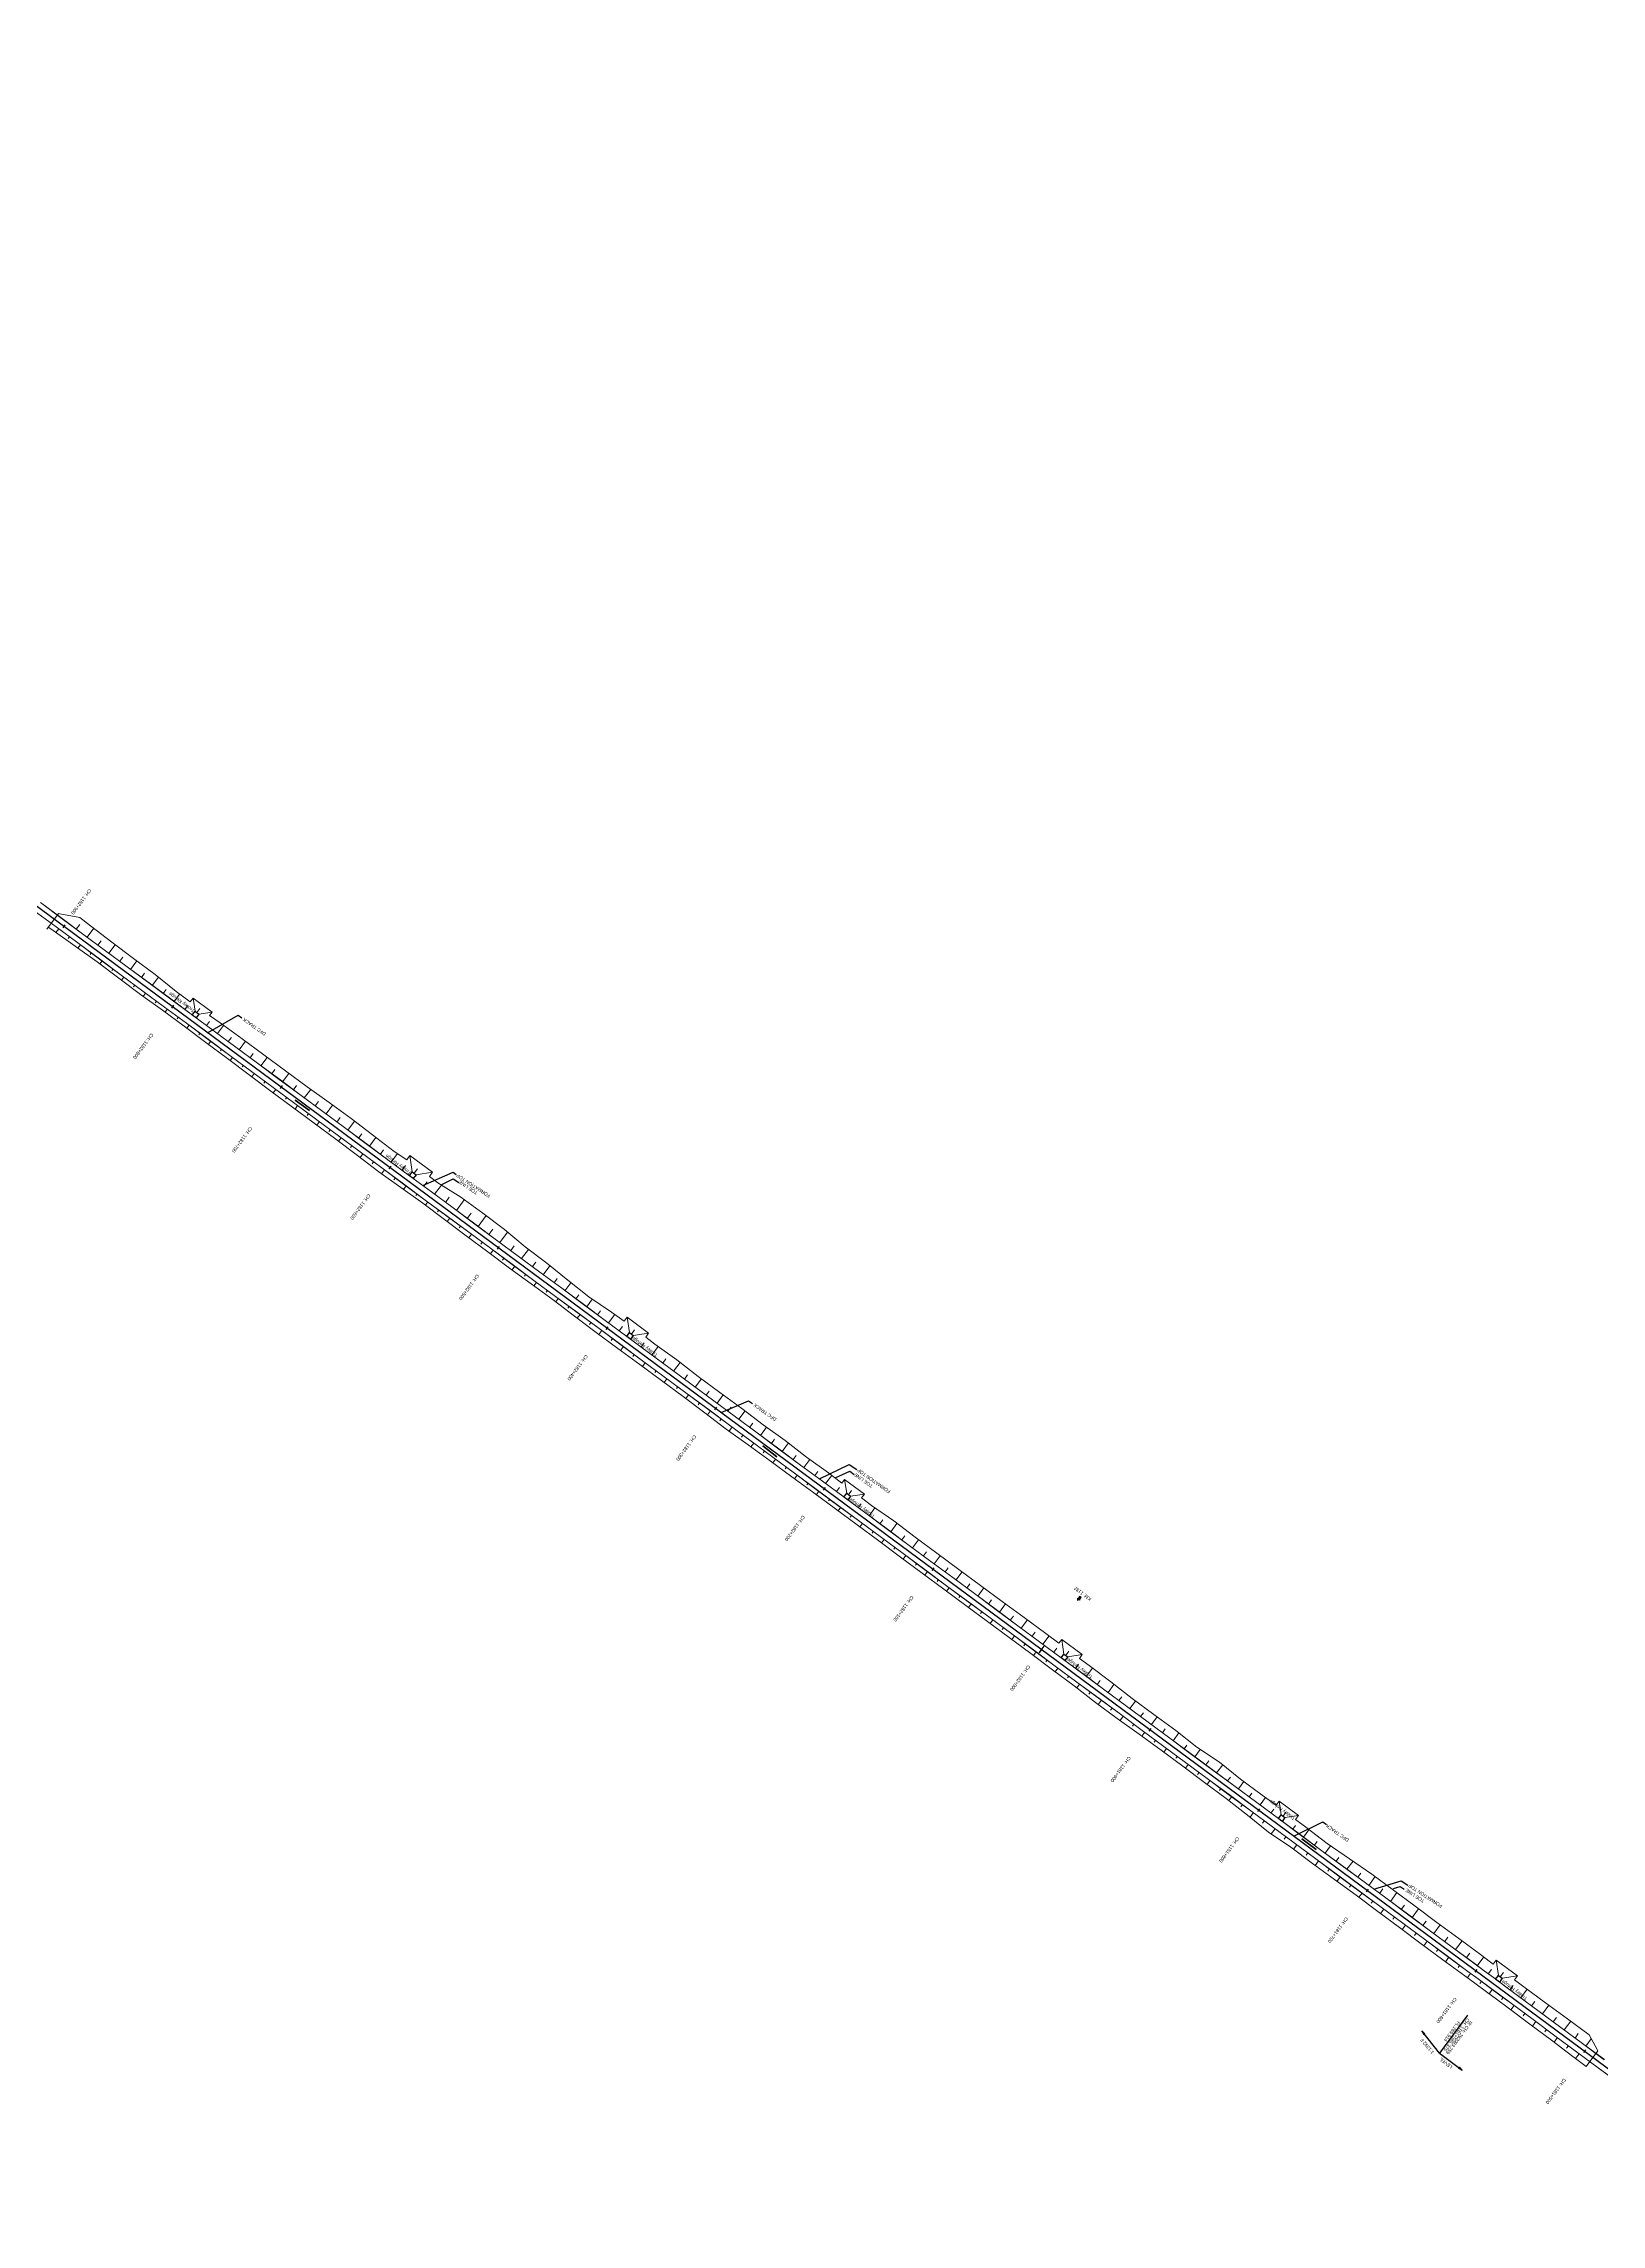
# Model space of a CAD drawing. Header units: metres. Extents: x 646784 to 662189, y 3367130 to 3378376.
# Drawn here: x 650089 to 651241, y 3374929 to 3376544 of the extents above; entities that cross this region are included whole.
import ezdxf
from ezdxf.enums import TextEntityAlignment as Align

# ---------------------------------------------------------------- set-up
doc = ezdxf.new("R2010")
doc.units = ezdxf.units.M
doc.header["$MEASUREMENT"] = 0
doc.linetypes.add('CENTER2', pattern=[1.125, 0.75, -0.125, 0.125, -0.125])
for name, color, linetype, lineweight in [('C-ALIG-DG-SPIRAL', 1, 'CENTER2', 70), ('C-ALIG-LABL-DG', 1, 'Continuous', 25), ('Km post', 1, 'Continuous', 13), ('PROPOSED DFC TRACK', 1, 'Continuous', 0), ('PROPOSED DFCC TOE LINE', 239, 'Continuous', 0), ('PROPOSED DFCC TOE SLOPES', 239, 'Continuous', 0), ('PROPOSED DFCC TRACK', 1, 'Continuous', 0), ('PROPOSED GRADES IN PLAN', 10, 'Continuous', 0)]:
    doc.layers.add(name, color=color, linetype=linetype, lineweight=lineweight)
for name, color, linetype in [('PROPOSED DFCC FORMATION LINE', 187, 'Continuous'), ('PROPOSED FORMATION LINE - PLAN', 187, 'Continuous'), ('Trolley Refuse', 10, 'Continuous')]:
    doc.layers.add(name, color=color, linetype=linetype)
doc.styles.add('Arial', font='arial.ttf')
doc.styles.get("Standard").update_dxf_attribs({"font": 'arial.ttf'})
doc.styles.add('Style-Arial', font='arial.ttf')
doc.dimstyles.new('ISO-25', dxfattribs={"dimtxt": 2.5, "dimasz": 2.5, "dimexe": 1.25, "dimexo": 0.625, "dimtad": 1, "dimtxsty": 'Standard', "dimcen": 2.5, "dimadec": 0, "dimazin": 0, "dimtfac": 1, "dimtmove": 0, "dimatfit": 3, "dimfxl": 1, "dimarcsym": 0})

# ---------------------------------------------------------------- blocks, each defined once
blk = doc.blocks.new('Direction')
h = blk.add_hatch(color=256)
h.dxf.hatch_style = 1
h.paths.add_polyline_path([(-5.54, 0), (-4.75, -0.13), (-4.75, 0.13)])
blk.add_lwpolyline([(-5.54, 0), (-4.75, -0.13), (-4.75, 0.13)], close=True)
blk.add_lwpolyline([(0, 0), (-5.54, 0)])
blk = doc.blocks.new('Tick Hor')
blk.add_lwpolyline([(-0.5, 0), (0.5, 0)])
blk = doc.blocks.new('KM Post')
at = {"layer": 'Km post', "lineweight": 13}
h = blk.add_hatch(color=256, dxfattribs=at)
h.paths.add_polyline_path([(0, -8.9), (1.6, -8.9), (1.6, -3.8), (0, -3.8)])
h.paths.add_polyline_path([(0, -3.8), (0, 0), (-3.4, -3.8)])
for p, q in [((0, -8.9), (0, 0)), ((3.1, -3.8), (0, 0)), ((3.1, -3.8), (-3.4, -3.8))]:
    blk.add_line(p, q, dxfattribs=at)
blk.add_lwpolyline([(1.6, -3.8), (1.6, -8.9), (-1.6, -8.9), (-1.6, -3.8)], dxfattribs=at)

msp = doc.modelspace()

# ---------------------------------------------------------------- linework, layer by layer
at = {"layer": 'C-ALIG-DG-SPIRAL', "color": 1, "linetype": 'Continuous', "lineweight": 30, "flags": 128}
msp.add_lwpolyline([(651402.0435, 3374929.3497), (646807.9803, 3378329.5765)], dxfattribs=at)
at = {"layer": 'C-ALIG-LABL-DG', "color": 1, "linetype": 'Continuous', "lineweight": 25}
msp.add_line((650826.9304, 3375355.011), (650825.4431, 3375353.0015), dxfattribs=at)
at = {"layer": 'PROPOSED DFCC FORMATION LINE', "lineweight": 0, "flags": 128}
for points in [[(651255.1585, 3375033.3368), (651239.0827, 3375045.2351), (651223.0069, 3375057.1334), (651206.9311, 3375069.0316), (651190.8553, 3375080.9299), (651174.7795, 3375092.8281), (651166.2116, 3375099.1695), (651158.7037, 3375104.7264), (651150.1358, 3375111.0678), (651142.6279, 3375116.6247), (651126.5521, 3375128.5229), (651110.4763, 3375140.4212), (651094.4005, 3375152.3195), (651078.3247, 3375164.2177), (651062.2489, 3375176.116), (651046.1731, 3375188.0142), (651030.0973, 3375199.9125), (651014.0215, 3375211.8108), (650997.9457, 3375223.709), (650981.8699, 3375235.6073), (650965.7941, 3375247.5055), (650949.7183, 3375259.4038), (650933.6425, 3375271.3021), (650917.5667, 3375283.2003), (650901.4909, 3375295.0986), (650885.4151, 3375306.9969), (650869.3393, 3375318.8951), (650853.2635, 3375330.7934), (650837.1877, 3375342.6916), (650821.1119, 3375354.5899), (650805.0361, 3375366.4882), (650788.9603, 3375378.3864), (650772.8845, 3375390.2847), (650756.8087, 3375402.183), (650740.7329, 3375414.0812), (650724.6571, 3375425.9795), (650708.5813, 3375437.8777), (650692.5055, 3375449.776), (650676.4297, 3375461.6743), (650660.3539, 3375473.5725), (650644.2781, 3375485.4708), (650628.2023, 3375497.369), (650612.1265, 3375509.2673), (650596.0507, 3375521.1656), (650579.9749, 3375533.0638), (650563.8991, 3375544.9621), (650547.8233, 3375556.8604), (650531.7475, 3375568.7586), (650515.6717, 3375580.6569), (650499.5959, 3375592.5551), (650483.5201, 3375604.4534), (650467.4443, 3375616.3517), (650451.3685, 3375628.2499), (650435.2927, 3375640.1482), (650419.2169, 3375652.0465), (650403.1411, 3375663.9447), (650387.0653, 3375675.843), (650370.9895, 3375687.7412), (650354.9137, 3375699.6395), (650338.8379, 3375711.5378), (650322.7621, 3375723.436), (650306.6863, 3375735.3343), (650290.6105, 3375747.2325), (650274.5347, 3375759.1308), (650258.4589, 3375771.0291), (650242.3831, 3375782.9273), (650226.3073, 3375794.8256), (650210.2315, 3375806.7239), (650194.1557, 3375818.6221), (650178.0799, 3375830.5204), (650162.0041, 3375842.4186), (650145.9283, 3375854.3169), (650129.8525, 3375866.2152), (650113.7767, 3375878.1134), (650097.7009, 3375890.0117), (650081.6251, 3375901.91)], [(651255.1882, 3375033.377), (651239.1124, 3375045.2753), (651223.0366, 3375057.1735), (651206.9608, 3375069.0718), (651190.885, 3375080.9701), (651174.8092, 3375092.8683), (651166.2413, 3375099.2097), (651158.7334, 3375104.7666), (651150.1656, 3375111.108), (651142.6576, 3375116.6649), (651126.5818, 3375128.5631), (651110.506, 3375140.4614), (651094.4302, 3375152.3596), (651078.3544, 3375164.2579), (651062.2786, 3375176.1562), (651046.2028, 3375188.0544), (651030.127, 3375199.9527), (651014.0512, 3375211.851), (650997.9754, 3375223.7492), (650981.8996, 3375235.6475), (650965.8238, 3375247.5457), (650949.748, 3375259.444), (650933.6722, 3375271.3423), (650917.5964, 3375283.2405), (650901.5206, 3375295.1388), (650885.4448, 3375307.037), (650869.369, 3375318.9353), (650853.2932, 3375330.8336), (650837.2174, 3375342.7318), (650821.1416, 3375354.6301), (650805.0658, 3375366.5284), (650788.99, 3375378.4266), (650772.9142, 3375390.3249), (650756.8384, 3375402.2231), (650740.7626, 3375414.1214), (650724.6868, 3375426.0197), (650708.611, 3375437.9179), (650692.5352, 3375449.8162), (650676.4594, 3375461.7145), (650660.3836, 3375473.6127), (650644.3078, 3375485.511), (650628.232, 3375497.4092), (650612.1562, 3375509.3075), (650596.0804, 3375521.2058), (650580.0046, 3375533.104), (650563.9288, 3375545.0023), (650547.853, 3375556.9005), (650531.7772, 3375568.7988), (650515.7014, 3375580.6971), (650499.6256, 3375592.5953), (650483.5498, 3375604.4936), (650467.474, 3375616.3919), (650451.3982, 3375628.2901), (650435.3224, 3375640.1884), (650419.2466, 3375652.0866), (650403.1708, 3375663.9849), (650387.095, 3375675.8832), (650371.0192, 3375687.7814), (650354.9434, 3375699.6797), (650338.8676, 3375711.578), (650322.7918, 3375723.4762), (650306.716, 3375735.3745), (650290.6402, 3375747.2727), (650274.5644, 3375759.171), (650258.4886, 3375771.0693), (650242.4128, 3375782.9675), (650226.337, 3375794.8658), (650210.2612, 3375806.764), (650194.1854, 3375818.6623), (650178.1096, 3375830.5606), (650162.0338, 3375842.4588), (650145.958, 3375854.3571), (650129.8822, 3375866.2554), (650113.8064, 3375878.1536), (650097.7306, 3375890.0519), (650081.6548, 3375901.9501)], [(651243.5743, 3375051.3037), (651227.4985, 3375063.202), (651211.4227, 3375075.1002), (651195.3469, 3375086.9985), (651179.2711, 3375098.8968), (651170.7032, 3375105.2382), (651163.1953, 3375110.795), (651154.6274, 3375117.1364), (651147.1195, 3375122.6933), (651131.0437, 3375134.5915), (651114.9679, 3375146.4898), (651098.8921, 3375158.3881), (651082.8163, 3375170.2863), (651066.7405, 3375182.1846), (651050.6647, 3375194.0829), (651034.5889, 3375205.9811), (651018.5131, 3375217.8794), (651002.4373, 3375229.7776), (650986.3615, 3375241.6759), (650970.2857, 3375253.5742), (650954.2099, 3375265.4724), (650938.1341, 3375277.3707), (650922.0583, 3375289.269), (650905.9825, 3375301.1672), (650889.9067, 3375313.0655), (650873.8309, 3375324.9637), (650857.7551, 3375336.862), (650841.6793, 3375348.7603), (650825.6035, 3375360.6585), (650809.5277, 3375372.5568), (650793.4519, 3375384.455), (650777.3761, 3375396.3533), (650761.3003, 3375408.2516), (650745.2245, 3375420.1498), (650729.1487, 3375432.0481), (650713.0729, 3375443.9464), (650696.9971, 3375455.8446), (650680.9213, 3375467.7429), (650664.8455, 3375479.6411), (650648.7697, 3375491.5394), (650632.6939, 3375503.4377), (650616.6181, 3375515.3359), (650600.5423, 3375527.2342), (650584.4665, 3375539.1324), (650568.3907, 3375551.0307), (650552.3149, 3375562.929), (650536.2391, 3375574.8272), (650520.1633, 3375586.7255), (650504.0875, 3375598.6238), (650488.0117, 3375610.522), (650471.9359, 3375622.4203), (650455.8601, 3375634.3185), (650439.7843, 3375646.2168), (650423.7085, 3375658.1151), (650407.6327, 3375670.0133), (650391.5569, 3375681.9116), (650375.4811, 3375693.8099), (650359.4053, 3375705.7081), (650343.3295, 3375717.6064), (650327.2537, 3375729.5046), (650311.1779, 3375741.4029), (650295.1021, 3375753.3012), (650279.0263, 3375765.1994), (650262.9505, 3375777.0977), (650246.8747, 3375788.9959), (650230.7989, 3375800.8942), (650214.7231, 3375812.7925), (650198.6473, 3375824.6907), (650182.5715, 3375836.589), (650166.4956, 3375848.4873), (650150.4198, 3375860.3855), (650134.344, 3375872.2838), (650118.2682, 3375884.182), (650102.1924, 3375896.0803), (650086.1166, 3375907.9786)], [(650086.1464, 3375908.0188), (650102.2222, 3375896.1205), (650118.298, 3375884.2222), (650134.3738, 3375872.324), (650150.4496, 3375860.4257), (650166.5254, 3375848.5274), (650182.6012, 3375836.6292), (650198.677, 3375824.7309), (650214.7528, 3375812.8327), (650230.8286, 3375800.9344), (650246.9044, 3375789.0361), (650262.9802, 3375777.1379), (650279.056, 3375765.2396), (650295.1318, 3375753.3414), (650311.2076, 3375741.4431), (650327.2834, 3375729.5448), (650343.3592, 3375717.6466), (650359.435, 3375705.7483), (650375.5108, 3375693.85), (650391.5866, 3375681.9518), (650407.6624, 3375670.0535), (650423.7382, 3375658.1553), (650439.814, 3375646.257), (650455.8898, 3375634.3587), (650471.9656, 3375622.4605), (650488.0414, 3375610.5622), (650504.1172, 3375598.6639), (650520.193, 3375586.7657), (650536.2688, 3375574.8674), (650552.3446, 3375562.9692), (650568.4204, 3375551.0709), (650584.4962, 3375539.1726), (650600.572, 3375527.2744), (650616.6478, 3375515.3761), (650632.7236, 3375503.4779), (650648.7994, 3375491.5796), (650664.8752, 3375479.6813), (650680.951, 3375467.7831), (650697.0268, 3375455.8848), (650713.1026, 3375443.9865), (650729.1784, 3375432.0883), (650745.2542, 3375420.19), (650761.33, 3375408.2918), (650777.4058, 3375396.3935), (650793.4816, 3375384.4952), (650809.5574, 3375372.597), (650825.6332, 3375360.6987), (650841.709, 3375348.8004), (650857.7848, 3375336.9022), (650873.8606, 3375325.0039), (650889.9364, 3375313.1057), (650906.0122, 3375301.2074), (650922.088, 3375289.3091), (650938.1638, 3375277.4109), (650954.2396, 3375265.5126), (650970.3154, 3375253.6144), (650986.3912, 3375241.7161), (651002.467, 3375229.8178), (651018.5428, 3375217.9196), (651034.6186, 3375206.0213), (651050.6944, 3375194.123), (651066.7702, 3375182.2248), (651082.846, 3375170.3265), (651098.9218, 3375158.4283), (651114.9976, 3375146.53), (651131.0734, 3375134.6317), (651147.1492, 3375122.7335), (651154.6571, 3375117.1766), (651163.225, 3375110.8352), (651170.7329, 3375105.2783), (651179.3008, 3375098.9369), (651195.3766, 3375087.0387), (651211.4524, 3375075.1404), (651227.5282, 3375063.2422), (651243.604, 3375051.3439)]]:
    msp.add_lwpolyline(points, dxfattribs=at)
at = {"layer": 'PROPOSED DFCC TOE LINE', "lineweight": 0, "flags": 128}
for points in [[(650100.5726, 3375899.7165), (650115.3546, 3375897.0545), (650123.1895, 3375890.8312), (650139.0006, 3375878.5753), (650154.9862, 3375866.5552), (650171.1498, 3375854.7756), (650186.6515, 3375842.1015), (650197.046, 3375834.4773), (650199.1765, 3375837.3559), (650213.2348, 3375826.9509), (650211.3275, 3375824.3739), (650219.2493, 3375818.908), (650235.4017, 3375807.1131), (650251.4913, 3375795.2335), (650267.5979, 3375783.3769), (650283.6838, 3375771.4922), (650299.9683, 3375759.8759), (650316.121, 3375748.0816), (650332.0043, 3375735.9232), (650347.9346, 3375723.8284), (650357.2538, 3375717.6375), (650359.5759, 3375720.7748), (650376.3944, 3375708.3269), (650374.1537, 3375705.2995), (650380.3843, 3375700.4347), (650397.4108, 3375689.8209), (650413.6399, 3375678.1298), (650429.5893, 3375666.0607), (650444.8677, 3375653.0851), (650460.8484, 3375641.0584), (650476.389, 3375628.437), (650492.0529, 3375615.9822), (650508.6915, 3375604.8443), (650518.2971, 3375598.0166)], [(651230.2473, 3375046.346), (651220.3514, 3375053.5455), (651204.4184, 3375065.6367), (651188.465, 3375077.7003), (651172.4411, 3375089.6687), (651163.8758, 3375096.0137), (651156.3609, 3375101.561), (651147.8022, 3375107.9149), (651140.2956, 3375113.4735), (651124.1427, 3375125.2676), (651107.9968, 3375137.0711), (651091.9838, 3375149.0542), (651076.0328, 3375161.1212), (651059.9451, 3375173.0033), (651043.7936, 3375184.7994), (651027.6475, 3375196.6026), (651011.6687, 3375208.6318), (650995.079, 3375219.8359), (650979.5102, 3375232.4191), (650963.6425, 3375244.5985), (650947.6068, 3375256.551), (650931.6029, 3375268.5464), (650915.5851, 3375280.523), (650899.4104, 3375292.2876), (650883.1593, 3375303.9491), (650867.0409, 3375315.7897), (650851.2186, 3375328.0305), (650835.2096, 3375340.019), (650819.1626, 3375351.9562), (650803.0956, 3375363.8664), (650787.0109, 3375375.7526), (650770.9332, 3375387.6484), (650754.8786, 3375399.5752), (650738.823, 3375411.5008), (650722.7844, 3375423.4492), (650706.7462, 3375435.3984), (650690.6828, 3375447.3133), (650674.6045, 3375459.2083), (650658.5143, 3375471.0871), (650642.3772, 3375482.9025), (650626.2391, 3375494.7166), (650610.0165, 3375506.4165), (650593.7895, 3375518.1105), (650577.8234, 3375530.157), (650561.8823, 3375542.2372), (650545.8621, 3375554.2106), (650529.6886, 3375565.9769), (650513.5211, 3375577.7512), (650497.4944, 3375589.7158), (650481.5351, 3375601.7715), (650465.5575, 3375613.8024), (650449.4764, 3375625.6936), (650433.2956, 3375637.45), (650417.2192, 3375649.3474), (650401.143, 3375661.2451), (650385.2259, 3375673.3579), (650369.2703, 3375685.4185), (650352.9125, 3375696.9357), (650336.7054, 3375708.6565), (650320.7524, 3375720.7208), (650304.7991, 3375732.7845), (650288.7259, 3375744.6863), (650272.6285, 3375756.5553), (650256.5783, 3375768.4883), (650240.6385, 3375780.5702), (650224.6446, 3375792.5791), (650208.5982, 3375804.5171), (650192.5313, 3375816.4275), (650176.435, 3375828.2981), (650160.1561, 3375839.9218), (650144.3049, 3375852.1236), (650128.2671, 3375864.0732), (650111.9304, 3375875.6189), (650095.6536, 3375887.2456), (650092.3619, 3375889.5774)], [(650518.2971, 3375598.0166), (650520.4611, 3375600.9404), (650536.3006, 3375589.2171), (650534.1431, 3375586.3021)], [(650534.1431, 3375586.3021), (650540.9196, 3375581.1511), (650557.1072, 3375569.4039), (650572.9689, 3375557.2164), (650589.0632, 3375545.3431), (650605.2126, 3375533.5443), (650621.0448, 3375521.3169), (650637.4309, 3375509.8378), (650653.1819, 3375497.5009), (650669.3907, 3375485.7823), (650679.3474, 3375478.2253), (650681.3687, 3375480.9563), (650696.0571, 3375470.0849), (650693.9353, 3375467.218), (650701.312, 3375461.6746), (650717.6561, 3375450.1387), (650733.6392, 3375438.1153), (650749.7019, 3375426.1993), (650765.7947, 3375414.324), (650781.887, 3375402.448), (650798.0356, 3375390.6481), (650814.1104, 3375378.7486), (650830.1741, 3375366.8339), (650839.9756, 3375359.5868), (650842.0621, 3375362.4059), (650857.2473, 3375351.1668), (650855.1791, 3375348.3724), (650862.3604, 3375343.0842), (650878.2926, 3375330.9919), (650894.0257, 3375318.6307), (650910.195, 3375306.8588), (650926.4044, 3375295.141), (650942.0102, 3375282.6077), (650958.7463, 3375271.6016), (650974.3791, 3375259.1047), (650990.3922, 3375247.1218), (651000.7724, 3375239.7691), (651002.9304, 3375242.6848), (651017.2668, 3375232.0739), (651015.0749, 3375229.1124), (651022.5565, 3375223.3425), (651038.4942, 3375211.2576), (651055.0844, 3375200.0543), (651071.5085, 3375188.6267), (651087.6538, 3375176.8223), (651103.6993, 3375164.8832), (651119.7385, 3375152.9354), (651135.8172, 3375141.0411), (651151.9015, 3375129.1543), (651159.4077, 3375123.5952), (651161.4325, 3375122.093), (651163.5096, 3375124.8994), (651179.2221, 3375113.2701), (651177.1292, 3375110.4423), (651184.0242, 3375105.3187), (651200.1257, 3375093.4551), (651216.2461, 3375081.6172), (651232.3272, 3375069.7261), (651238.2378, 3375058.8579)]]:
    msp.add_lwpolyline(points, dxfattribs=at)
at = {"layer": 'PROPOSED DFCC TOE SLOPES', "linetype": 'Continuous', "lineweight": 0, "flags": 128}
for points in [[(650099.6938, 3375888.5989), (650097.6413, 3375885.8258)], [(650107.7317, 3375882.6497), (650106.7557, 3375881.3311)], [(650112.6843, 3375888.3149), (650115.2154, 3375891.7348)], [(650120.7222, 3375882.3658), (650125.603, 3375888.9604)], [(650128.7601, 3375876.4167), (650131.1343, 3375879.6245)], [(650115.7696, 3375876.7006), (650113.9254, 3375874.2089)], [(650123.8075, 3375870.7515), (650122.9506, 3375869.5938)], [(650131.8454, 3375864.8023), (650130.2256, 3375862.6139)], [(650136.798, 3375870.4675), (650141.4408, 3375876.7404)], [(650144.8359, 3375864.5184), (650147.1347, 3375867.6244)], [(650152.8738, 3375858.5693), (650157.4536, 3375864.7571)], [(650139.8833, 3375858.8532), (650139.0639, 3375857.7462)], [(650147.9212, 3375852.9041), (650146.2407, 3375850.6335)], [(650155.9591, 3375846.9549), (650155.0627, 3375845.7438)], [(650160.9117, 3375852.6202), (650163.2235, 3375855.7437)], [(650168.9496, 3375846.671), (650173.5161, 3375852.8409)], [(650163.997, 3375841.0058), (650162.1441, 3375838.5023)], [(650172.0349, 3375835.0567), (650171.1592, 3375833.8736)], [(650176.9875, 3375840.7219), (650179.1272, 3375843.6129)], [(650180.0728, 3375829.1076), (650178.4007, 3375826.8484)], [(650185.0254, 3375834.7728), (650189.1132, 3375840.2959)], [(650193.0633, 3375828.8236), (650195.12, 3375831.6025)], [(650200.6376, 3375827.572), (650199.1765, 3375837.3559)], [(650202.0443, 3375826.5309), (650204.2388, 3375829.4959)], [(650188.1107, 3375823.1584), (650187.2798, 3375822.0358)], [(650196.1486, 3375817.2093), (650194.4934, 3375814.973)], [(650203.4509, 3375825.4898), (650213.2348, 3375826.9509)], [(650209.1391, 3375816.9254), (650211.3336, 3375819.8904)], [(650217.177, 3375810.9762), (650221.7149, 3375817.1075)], [(650204.1865, 3375811.2602), (650203.3567, 3375810.139)], [(650212.2244, 3375805.311), (650210.5578, 3375803.0593)], [(650220.2623, 3375799.3619), (650219.4216, 3375798.2261)], [(650225.2149, 3375805.0271), (650227.503, 3375808.1186)], [(650233.2528, 3375799.078), (650237.8577, 3375805.2997)], [(650228.3002, 3375793.4128), (650226.5977, 3375791.1126)], [(650236.3381, 3375787.4636), (650235.4664, 3375786.2859)], [(650241.2907, 3375793.1288), (650243.5966, 3375796.2444)], [(650244.376, 3375781.5145), (650242.5851, 3375779.0948)], [(650249.3286, 3375787.1797), (650253.9499, 3375793.4236)], [(650257.3665, 3375781.2306), (650259.6848, 3375784.3629)], [(650265.4044, 3375775.2815), (650270.0534, 3375781.5627)], [(650252.4139, 3375775.5654), (650251.4844, 3375774.3096)], [(650260.4518, 3375769.6162), (650258.5384, 3375767.031)], [(650273.4423, 3375769.3323), (650275.7693, 3375772.4764)], [(650281.4802, 3375763.3832), (650286.1696, 3375769.719)], [(650268.4897, 3375763.6671), (650267.5266, 3375762.3658)], [(650276.5276, 3375757.718), (650274.5943, 3375755.1059)], [(650284.5655, 3375751.7688), (650283.6042, 3375750.4701)], [(650289.5181, 3375757.4341), (650291.9149, 3375760.6725)], [(650297.556, 3375751.4849), (650302.4339, 3375758.0755)], [(650305.5939, 3375745.5358), (650308.0521, 3375748.8571)], [(650292.6034, 3375745.8197), (650290.6888, 3375743.2329)], [(650300.6413, 3375739.8706), (650299.6833, 3375738.5763)], [(650308.6792, 3375733.9215), (650306.7473, 3375731.3112)], [(650313.6318, 3375739.5867), (650318.5455, 3375746.2256)], [(650321.6697, 3375733.6375), (650324.0784, 3375736.892)], [(650329.7076, 3375727.6884), (650334.436, 3375734.077)], [(650316.7171, 3375727.9723), (650315.7205, 3375726.6259)], [(650324.755, 3375722.0232), (650322.7006, 3375719.2475)], [(650332.7929, 3375716.0741), (650331.735, 3375714.6447)], [(650337.7455, 3375721.7393), (650340.0733, 3375724.8844)], [(650345.7834, 3375715.7901), (650350.4808, 3375722.1369)], [(650361.3956, 3375708.5893), (650359.5759, 3375720.7748)], [(650340.8308, 3375710.1249), (650338.6846, 3375707.2252)], [(650348.8687, 3375704.1758), (650347.8284, 3375702.7703)], [(650353.8213, 3375709.841), (650356.3212, 3375713.2187)], [(650362.8023, 3375707.5482), (650365.3022, 3375710.9259)], [(650364.2089, 3375706.5071), (650376.3944, 3375708.3269)], [(650369.8971, 3375697.9427), (650372.402, 3375701.3271)], [(650356.9066, 3375698.2267), (650354.9101, 3375695.5292)], [(650364.9445, 3375692.2775), (650364.0168, 3375691.0241)], [(650372.9824, 3375686.3284), (650371.2188, 3375683.9456)], [(650377.935, 3375691.9936), (650382.9834, 3375698.8145)], [(650385.9729, 3375686.0445), (650388.7348, 3375689.7761)], [(650394.0108, 3375680.0954), (650399.8882, 3375688.0363)], [(650381.0203, 3375680.3793), (650380.1085, 3375679.1473)], [(650389.0582, 3375674.4301), (650387.1697, 3375671.8786)], [(650397.0961, 3375668.481), (650396.1122, 3375667.1516)], [(650402.0487, 3375674.1462), (650405.0257, 3375678.1685)], [(650410.0866, 3375668.1971), (650416.0745, 3375676.2874)], [(650405.134, 3375662.5319), (650403.1062, 3375659.7921)], [(650413.1719, 3375656.5828), (650412.1581, 3375655.213)], [(650418.1245, 3375662.248), (650421.0869, 3375666.2504)], [(650426.1624, 3375656.2988), (650431.9215, 3375664.08)], [(650434.2003, 3375650.3497), (650436.8805, 3375653.971)], [(650421.2098, 3375650.6336), (650419.1825, 3375647.8945)], [(650429.2477, 3375644.6845), (650428.2342, 3375643.3151)], [(650437.2856, 3375638.7354), (650435.2716, 3375636.0143)], [(650442.2382, 3375644.4006), (650447.3071, 3375651.2493)], [(650450.2761, 3375638.4514), (650452.7868, 3375641.8437)], [(650458.314, 3375632.5023), (650463.2207, 3375639.1318)], [(650445.3235, 3375632.7862), (650444.3428, 3375631.4612)], [(650453.3614, 3375626.8371), (650451.4403, 3375624.2415)], [(650461.3993, 3375620.888), (650460.44, 3375619.5919)], [(650466.3519, 3375626.5532), (650468.6714, 3375629.6871)], [(650474.3898, 3375620.604), (650478.7801, 3375626.5358)], [(650469.4372, 3375614.9388), (650467.5087, 3375612.3332)], [(650477.4751, 3375608.9897), (650476.4863, 3375607.6537)], [(650482.4277, 3375614.6549), (650484.5198, 3375617.4816)], [(650485.513, 3375603.0406), (650483.4841, 3375600.2993)], [(650490.4656, 3375608.7058), (650494.5927, 3375614.282)], [(650498.5035, 3375602.7567), (650500.7078, 3375605.7349)], [(650506.5414, 3375596.8075), (650511.1803, 3375603.0752)], [(650493.5509, 3375597.0914), (650492.5073, 3375595.6814)], [(650501.5888, 3375591.1423), (650499.4516, 3375588.2547)], [(650514.5793, 3375590.8584), (650516.9559, 3375594.0695)], [(650522.1536, 3375589.6067), (650520.4611, 3375600.9404)], [(650523.5603, 3375588.5656), (650525.9369, 3375591.7767)], [(650524.9669, 3375587.5245), (650536.3006, 3375589.2171)], [(650509.6267, 3375585.1932), (650508.5458, 3375583.7328)], [(650517.6646, 3375579.2441), (650515.4955, 3375576.3133)], [(650525.7025, 3375573.2949), (650524.6409, 3375571.8605)], [(650530.6551, 3375578.9601), (650533.0218, 3375582.1578)], [(650538.693, 3375573.011), (650543.3906, 3375579.358)], [(650533.7404, 3375567.3458), (650531.6637, 3375564.54)], [(650541.7783, 3375561.3967), (650540.7644, 3375560.0267)], [(650546.7309, 3375567.0619), (650549.1076, 3375570.2731)], [(650549.8162, 3375555.4475), (650547.8185, 3375552.7484)], [(650554.7688, 3375561.1127), (650559.5284, 3375567.5435)], [(650562.8067, 3375555.1636), (650565.133, 3375558.3067)], [(650570.8446, 3375549.2145), (650575.4257, 3375555.404)], [(650557.8541, 3375549.4984), (650556.8413, 3375548.1301)], [(650565.892, 3375543.5493), (650563.829, 3375540.762)], [(650578.8825, 3375543.2653), (650581.1776, 3375546.3663)], [(650586.9204, 3375537.3162), (650591.5284, 3375543.5421)], [(650573.9299, 3375537.6001), (650572.8648, 3375536.161)], [(650581.9678, 3375531.651), (650579.7732, 3375528.6859)], [(650590.0057, 3375525.7019), (650588.881, 3375524.1822)], [(650594.9583, 3375531.3671), (650597.2807, 3375534.5049)], [(650602.9962, 3375525.418), (650607.6294, 3375531.6778)], [(650611.0341, 3375519.4688), (650613.2898, 3375522.5165)], [(650598.0436, 3375519.7527), (650595.7711, 3375516.6824)], [(650606.0815, 3375513.8036), (650604.9831, 3375512.3195)], [(650614.1194, 3375507.8545), (650611.9976, 3375504.9877)], [(650619.072, 3375513.5197), (650623.5461, 3375519.5647)], [(650627.1099, 3375507.5706), (650629.4245, 3375510.6978)], [(650635.1478, 3375501.6214), (650639.8352, 3375507.9546)], [(650622.1573, 3375501.9053), (650621.1331, 3375500.5216)], [(650630.1952, 3375495.9562), (650628.2099, 3375493.2739)], [(650638.2331, 3375490.0071), (650637.256, 3375488.687)], [(650643.1857, 3375495.6723), (650645.4482, 3375498.7292)], [(650651.2236, 3375489.7232), (650655.6562, 3375495.712)], [(650646.271, 3375484.058), (650644.3479, 3375481.4596)], [(650654.3089, 3375478.1088), (650653.3627, 3375476.8303)], [(650659.2615, 3375483.774), (650661.511, 3375486.8134)], [(650667.2994, 3375477.8249), (650671.8227, 3375483.9364)], [(650675.3373, 3375471.8758), (650677.5631, 3375474.883)], [(650682.9116, 3375470.6241), (650681.3687, 3375480.9563)], [(650662.3468, 3375472.1597), (650660.4792, 3375469.6364)], [(650670.3847, 3375466.2106), (650669.4545, 3375464.9538)], [(650678.4226, 3375460.2614), (650676.568, 3375457.7556)], [(650684.3183, 3375469.583), (650686.544, 3375472.5903)], [(650685.7249, 3375468.5419), (650696.0571, 3375470.0849)], [(650691.4131, 3375459.9775), (650693.5856, 3375462.9128)], [(650699.451, 3375454.0284), (650703.8069, 3375459.9137)], [(650686.4605, 3375454.3123), (650685.5338, 3375453.0602)], [(650694.4984, 3375448.3632), (650692.6444, 3375445.8583)], [(650702.5363, 3375442.414), (650701.6062, 3375441.1574)], [(650707.4889, 3375448.0793), (650709.7339, 3375451.1125)], [(650715.5268, 3375442.1301), (650720.0959, 3375448.3034)], [(650710.5742, 3375436.4649), (650708.7048, 3375433.9391)], [(650718.6121, 3375430.5158), (650717.668, 3375429.2402)], [(650723.5647, 3375436.181), (650725.8261, 3375439.2363)], [(650731.6026, 3375430.2319), (650736.0911, 3375436.2963)], [(650739.6405, 3375424.2827), (650741.8815, 3375427.3105)], [(650726.65, 3375424.5666), (650724.743, 3375421.9901)], [(650734.6879, 3375418.6175), (650733.7251, 3375417.3167)], [(650742.7258, 3375412.6684), (650740.7837, 3375410.0445)], [(650747.6784, 3375418.3336), (650752.1584, 3375424.3865)], [(650755.7163, 3375412.3845), (650757.9606, 3375415.4167)], [(650763.7542, 3375406.4353), (650768.2511, 3375412.5112)], [(650750.7637, 3375406.7193), (650749.7876, 3375405.4004)], [(650758.8016, 3375400.7701), (650756.8392, 3375398.1187)], [(650766.8395, 3375394.821), (650765.853, 3375393.4881)], [(650771.7921, 3375400.4862), (650774.0447, 3375403.5297)], [(650779.83, 3375394.5371), (650784.352, 3375400.6468)], [(650774.8774, 3375388.8719), (650772.8967, 3375386.1957)], [(650782.9153, 3375382.9227), (650781.9254, 3375381.5853)], [(650787.8679, 3375388.5879), (650790.1471, 3375391.6674)], [(650790.9532, 3375376.9736), (650788.9752, 3375374.3011)], [(650795.9058, 3375382.6388), (650800.4894, 3375388.8317)], [(650803.9437, 3375376.6897), (650806.2352, 3375379.7858)], [(650811.9816, 3375370.7405), (650816.5625, 3375376.9298)], [(650798.9911, 3375371.0245), (650798.0043, 3375369.6912)], [(650807.029, 3375365.0753), (650805.0577, 3375362.4119)], [(650820.0195, 3375364.7914), (650822.3069, 3375367.8819)], [(650828.0574, 3375358.8423), (650832.6289, 3375365.0188)], [(650843.6696, 3375351.6415), (650842.0621, 3375362.4059)], [(650815.0669, 3375359.1262), (650814.0791, 3375357.7915)], [(650823.1048, 3375353.1771), (650821.1222, 3375350.4984)], [(650831.1427, 3375347.2279), (650830.1442, 3375345.8789)], [(650836.0953, 3375352.8932), (650838.3825, 3375355.9834)], [(650845.0763, 3375350.6004), (650847.3635, 3375353.6906)], [(650846.4829, 3375349.5593), (650857.2473, 3375351.1668)], [(650839.1806, 3375341.2788), (650837.1646, 3375338.555)], [(650847.2185, 3375335.3297), (650846.1938, 3375333.9452)], [(650852.1711, 3375340.9949), (650854.4687, 3375344.0992)], [(650855.2564, 3375329.3806), (650853.1508, 3375326.5356)], [(650860.209, 3375335.0458), (650864.7924, 3375341.2384)], [(650868.2469, 3375329.0966), (650870.5027, 3375332.1444)], [(650876.2848, 3375323.1475), (650880.6942, 3375329.105)], [(650863.2943, 3375323.4314), (650862.1781, 3375321.9233)], [(650871.3322, 3375317.4823), (650869.0093, 3375314.3437)], [(650884.3227, 3375317.1984), (650886.4417, 3375320.0614)], [(650892.3606, 3375311.2492), (650896.4939, 3375316.8338)], [(650879.3701, 3375311.5332), (650878.2193, 3375309.9783)], [(650887.408, 3375305.584), (650885.1439, 3375302.525)], [(650895.4459, 3375299.6349), (650894.3577, 3375298.1646)], [(650900.3985, 3375305.3001), (650902.4885, 3375308.124)], [(650908.4364, 3375299.351), (650912.6693, 3375305.0701)], [(650916.4743, 3375293.4018), (650918.6242, 3375296.3065)], [(650903.4838, 3375293.6858), (650901.3857, 3375290.8509)], [(650911.5217, 3375287.7366), (650910.4974, 3375286.3526)], [(650919.5596, 3375281.7875), (650917.5412, 3375279.0604)], [(650924.5122, 3375287.4527), (650928.7866, 3375293.2278)], [(650932.5501, 3375281.5036), (650934.5698, 3375284.2324)], [(650940.588, 3375275.5545), (650944.5649, 3375280.9277)], [(650927.5975, 3375275.8384), (650926.5738, 3375274.4553)], [(650935.6354, 3375269.8892), (650933.5573, 3375267.0815)], [(650943.6733, 3375263.9401), (650942.6163, 3375262.512)], [(650948.6259, 3375269.6053), (650950.7794, 3375272.515)], [(650956.6638, 3375263.6562), (650961.1326, 3375269.694)], [(650951.7112, 3375257.991), (650949.5651, 3375255.0913)], [(650959.7491, 3375252.0419), (650958.666, 3375250.5785)], [(650964.7017, 3375257.7071), (650966.8253, 3375260.5763)], [(650972.7396, 3375251.7579), (650976.8234, 3375257.2756)], [(650980.7775, 3375245.8088), (650982.8037, 3375248.5465)], [(650967.787, 3375246.0927), (650965.5803, 3375243.1112)], [(650975.8249, 3375240.1436), (650974.6695, 3375238.5825)], [(650983.8628, 3375234.1945), (650981.4115, 3375230.8825)], [(650988.8154, 3375239.8597), (650992.884, 3375245.3568)], [(650996.8533, 3375233.9105), (650998.9497, 3375236.7429)], [(651004.4277, 3375232.6589), (651002.9304, 3375242.6848)], [(651005.8343, 3375231.6178), (651007.9306, 3375234.4502)], [(651007.2409, 3375230.5767), (651017.2668, 3375232.0739)], [(650991.9007, 3375228.2453), (650990.5483, 3375226.4181)], [(650999.9386, 3375222.2962), (650997.105, 3375218.4676)], [(651007.9765, 3375216.3471), (651006.6881, 3375214.6063)], [(651012.9291, 3375222.0123), (651014.9917, 3375224.7991)], [(651020.967, 3375216.0631), (651024.9893, 3375221.4977)], [(651016.0144, 3375210.3979), (651013.62, 3375207.1628)], [(651024.0523, 3375204.4488), (651022.8309, 3375202.7985)], [(651029.0049, 3375210.114), (651030.9815, 3375212.7846)], [(651037.0428, 3375204.1649), (651041.0266, 3375209.5474)], [(651045.0807, 3375198.2158), (651047.2012, 3375201.0808)], [(651032.0902, 3375198.4997), (651029.6193, 3375195.1612)], [(651040.1281, 3375192.5505), (651038.9102, 3375190.9051)], [(651048.166, 3375186.6014), (651045.7661, 3375183.3588)], [(651053.1186, 3375192.2666), (651057.5915, 3375198.3099)], [(651061.1565, 3375186.3175), (651063.48, 3375189.4568)], [(651069.1944, 3375180.3684), (651073.9731, 3375186.8248)], [(651056.2039, 3375180.6523), (651055.0229, 3375179.0565)], [(651064.2418, 3375174.7031), (651061.9097, 3375171.5523)], [(651072.2797, 3375168.754), (651071.1167, 3375167.1826)], [(651077.2323, 3375174.4192), (651079.639, 3375177.6709)], [(651085.2702, 3375168.4701), (651090.1031, 3375174.9998)], [(651080.3176, 3375162.8049), (651077.9808, 3375159.6476)], [(651088.3555, 3375156.8558), (651087.1559, 3375155.2349)], [(651093.3081, 3375162.521), (651095.717, 3375165.7756)], [(651096.3934, 3375150.9066), (651093.9393, 3375147.5908)], [(651101.346, 3375156.5718), (651106.1477, 3375163.0594)], [(651109.3839, 3375150.6227), (651111.7756, 3375153.8541)], [(651117.4218, 3375144.6736), (651122.1929, 3375151.1198)], [(651104.4313, 3375144.9575), (651103.1886, 3375143.2784)], [(651112.4692, 3375139.0084), (651109.9685, 3375135.6297)], [(651125.4597, 3375138.7244), (651127.846, 3375141.9485)], [(651133.4976, 3375132.7753), (651138.2724, 3375139.2266)], [(651120.5071, 3375133.0592), (651119.2743, 3375131.3936)], [(651128.545, 3375127.1101), (651126.1153, 3375123.8273)], [(651136.5829, 3375121.161), (651135.3873, 3375119.5456)], [(651141.5355, 3375126.8262), (651143.925, 3375130.0547)], [(651149.5734, 3375120.877), (651154.3549, 3375127.3373)], [(651165.1857, 3375113.6762), (651163.5096, 3375124.8994)], [(651144.6208, 3375115.2118), (651142.2585, 3375112.0201)], [(651152.6587, 3375109.2627), (651151.4757, 3375107.6644)], [(651157.6113, 3375114.9279), (651160.0002, 3375118.1556)], [(651160.6966, 3375103.3136), (651158.3259, 3375100.1105)], [(651166.5923, 3375112.6352), (651168.9812, 3375115.8628)], [(651167.9989, 3375111.5941), (651179.2221, 3375113.2701)], [(651173.6871, 3375103.0297), (651176.0676, 3375106.2459)], [(651181.725, 3375097.0805), (651186.482, 3375103.5077)], [(651168.7345, 3375097.3644), (651167.5514, 3375095.7659)], [(651176.7724, 3375091.4153), (651174.3979, 3375088.2071)], [(651189.7629, 3375091.1314), (651192.1478, 3375094.3537)], [(651197.8008, 3375085.1823), (651202.5864, 3375091.6481)], [(651184.8103, 3375085.4662), (651183.6101, 3375083.8446)], [(651192.8482, 3375079.5171), (651190.4132, 3375076.2271)], [(651200.8861, 3375073.5679), (651199.638, 3375071.8816)], [(651205.8387, 3375079.2331), (651208.2427, 3375082.4811)], [(651213.8766, 3375073.284), (651218.7009, 3375079.8021)], [(651221.9145, 3375067.3349), (651224.328, 3375070.5957)], [(651208.924, 3375067.6188), (651206.3641, 3375064.1601)], [(651216.9619, 3375061.6697), (651215.6463, 3375059.8921)], [(651224.9998, 3375055.7205), (651222.3265, 3375052.1085)], [(651229.9524, 3375061.3857), (651233.936, 3375066.7679)]]:
    msp.add_lwpolyline(points, dxfattribs=at)
at = {"layer": 'PROPOSED DFCC TRACK', "linetype": 'Continuous', "flags": 128}
for points, elevation in [([(650090.835, 3375888.291), (650099.465, 3375899.9436), (650100.5726, 3375899.7165)], 268.103), ([(651230.148, 3375046.212), (651238.778, 3375057.8646), (651238.2378, 3375058.8579)], 268.312)]:
    msp.add_lwpolyline(points, dxfattribs=dict(at, elevation=elevation))
at = {"layer": 'Trolley Refuse'}
for points in [[(650201.3687, 3375822.6765), (650198.5554, 3375824.7587), (650200.6376, 3375827.572), (650203.4509, 3375825.4898)], [(650362.1267, 3375703.6939), (650359.3134, 3375705.7761), (650361.3956, 3375708.5893), (650364.2089, 3375706.5071)], [(650522.8847, 3375584.7113), (650520.0714, 3375586.7935), (650522.1536, 3375589.6067), (650524.9669, 3375587.5245)], [(650683.6427, 3375465.7286), (650680.8294, 3375467.8108), (650682.9116, 3375470.6241), (650685.7249, 3375468.5419)], [(650844.4007, 3375346.746), (650841.5875, 3375348.8282), (650843.6696, 3375351.6415), (650846.4829, 3375349.5593)], [(651005.1587, 3375227.7634), (651002.3455, 3375229.8456), (651004.4277, 3375232.6589), (651007.2409, 3375230.5767)], [(651165.9167, 3375108.7808), (651163.1035, 3375110.863), (651165.1857, 3375113.6762), (651167.9989, 3375111.5941)]]:
    msp.add_lwpolyline(points, close=True, dxfattribs=at)

# ---------------------------------------------------------------- block references
at = {"layer": 'C-ALIG-LABL-DG', "color": 1, "linetype": 'Continuous', "lineweight": 25, "rotation": 233.4935630041748}
for p, xscale, yscale, zscale in [((650183.8984, 3375830.9415), 2.500000000000022, 2.500000000000022, 2.500000000000022), ((650264.2774, 3375771.4502), 2.500000000000022, 2.500000000000022, 2.500000000000022), ((650344.6564, 3375711.9589), 2.500000000000022, 2.500000000000022, 2.500000000000022), ((650425.0354, 3375652.4676), 2.500000000000022, 2.500000000000022, 2.500000000000022), ((650505.4144, 3375592.9762), 2.500000000000022, 2.500000000000022, 2.500000000000022), ((650585.7934, 3375533.4849), 2.500000000000022, 2.500000000000022, 2.500000000000022), ((650666.1724, 3375473.9936), 2.500000000000022, 2.500000000000022, 2.500000000000022), ((650746.5514, 3375414.5023), 2.500000000000022, 2.500000000000022, 2.500000000000022), ((650826.9304, 3375355.011), 6.000000000000066, 6.000000000000066, 6.000000000000066), ((650907.3094, 3375295.5197), 2.500000000000022, 2.500000000000022, 2.500000000000022), ((650987.6884, 3375236.0284), 2.500000000000022, 2.500000000000022, 2.500000000000022), ((651068.0674, 3375176.5371), 2.500000000000022, 2.500000000000022, 2.500000000000022), ((651148.4464, 3375117.0458), 2.500000000000022, 2.500000000000022, 2.500000000000022), ((651228.8254, 3375057.5545), 2.500000000000022, 2.500000000000022, 2.500000000000022)]:
    msp.add_blockref('Tick Hor', p, dxfattribs=dict(at, xscale=xscale, yscale=yscale, zscale=zscale))

# ---------------------------------------------------------------- texts
at = {"layer": 'PROPOSED DFC TRACK', "color": 10, "linetype": 'Continuous', "lineweight": -3, "ltscale": 5, "style": 'Style-Arial'}
for p in [(650237.0562, 3375822.8738), (650614.8763, 3375537.4159), (651038.544, 3375226.0146)]:
    msp.add_text(' DFC TRACK', height=2.5, rotation=144.7270923, dxfattribs=at).set_placement(p, align=Align.RIGHT)
at = {"layer": 'PROPOSED DFCC TOE LINE', "lineweight": 0}
for rotation, p in [(146.8857891, (650396.6848, 3375702.4422)), (144.8653799, (650689.472, 3375485.7775)), (146.8857891, (651097.4275, 3375178.1136))]:
    msp.add_text(' TOE LINE', height=2.5, rotation=rotation, dxfattribs=at).set_placement(p, align=Align.RIGHT)
at = {"layer": 'PROPOSED FORMATION LINE - PLAN', "lineweight": 0}
for rotation, p in [(146.8857891, (650394.9859, 3375707.4216)), (144.8653799, (650691.7167, 3375489.1841)), (146.8857891, (651099.5507, 3375181.5972))]:
    msp.add_text(' FORMATION TOP', height=2.5, rotation=rotation, dxfattribs=at).set_placement(p, align=Align.RIGHT)
at = {"layer": 'PROPOSED GRADES IN PLAN', "color": 7, "linetype": 'Continuous', "lineweight": 0, "insert": (651145.043, 3375079.7018), "char_height": 2.5, "attachment_point": 4, "rotation": 233.493563, "line_spacing_factor": 1.08, "style": 'Style-Arial'}
msp.add_mtext('IR CH: 292083.759', dxfattribs=at)
at = {"layer": 'Trolley Refuse', "style": 'Style-Arial'}
for p in [(650200.6179, 3375828.5161), (650360.8571, 3375708.3414), (650543.3106, 3375573.4667), (650703.9845, 3375454.1578), (650865.3273, 3375335.3784), (651015.0579, 3375230.4819), (651186.8902, 3375097.2469)]:
    msp.add_text('Trolley Refuge', height=2.5, rotation=144, dxfattribs=at).set_placement(p)

# ---------------------------------------------------------------- leaders
at = {"layer": 'PROPOSED DFC TRACK', "color": 10, "linetype": 'Continuous', "lineweight": -3, "ltscale": 5}
for points in [[(650209.9212, 3375811.6811), (650232.489, 3375824.6718), (650235.2292, 3375822.5857)], [(650589.9606, 3375530.4007), (650610.3091, 3375539.2139), (650613.0494, 3375537.1278)], [(651013.7906, 3375216.7092), (651035.1475, 3375227.3916), (651037.8878, 3375225.3055)]]:
    msp.add_leader(points, dimstyle='ISO-25', override={"dimtxt": 3, "dimasz": 2.5, "dimgap": 0.625, "dimtad": 0, "dimdec": 3, "dimzin": 2, "dimtdec": 3}, dxfattribs=at)
at = {"layer": 'PROPOSED DFC TRACK', "linetype": 'Continuous', "lineweight": 0}
for points in [[(650274.7999, 3375761.6718), (650285.3392, 3375753.9724)], [(650285.3392, 3375753.9724), (650274.7999, 3375761.6718)], [(650620.9022, 3375505.692), (650631.2656, 3375497.7575)], [(650631.2656, 3375497.7575), (650620.9022, 3375505.692)], [(651019.7877, 3375214.7087), (651030.2789, 3375206.9438)], [(651030.2789, 3375206.9438), (651019.7877, 3375214.7087)]]:
    msp.add_leader(points, dimstyle='ISO-25', override={"dimtxt": 3, "dimasz": 2.5, "dimtad": 0, "dimdec": 3, "dimzin": 2, "dimtdec": 3}, dxfattribs=at)
at = {"layer": 'PROPOSED DFCC TOE LINE', "lineweight": 0}
for points in [[(650382.6395, 3375699.0289), (650391.7465, 3375703.4918), (650395.8747, 3375700.787)], [(650674.3691, 3375482.0038), (650685.228, 3375487.1168), (650688.4464, 3375484.6614)], [(651087.4633, 3375178.038), (651092.4595, 3375179.5969), (651095.4138, 3375177.6612)]]:
    msp.add_leader(points, dimstyle='ISO-25', override={"dimtxt": 3, "dimasz": 2.5, "dimgap": 0.625, "dimtad": 0, "dimdec": 3, "dimzin": 2, "dimtdec": 3}, dxfattribs=at)
at = {"layer": 'PROPOSED FORMATION LINE - PLAN', "lineweight": 0}
for points in [[(650369.1075, 3375698.5272), (650391.5358, 3375708.3046), (650393.9444, 3375706.7131)], [(650662.6918, 3375481.2351), (650684.8167, 3375492.0331), (650690.2593, 3375488.1544)], [(651072.9557, 3375177.5845), (651093.2238, 3375183.7589), (651098.1306, 3375180.5167)]]:
    msp.add_leader(points, dimstyle='ISO-25', override={"dimtxt": 3, "dimasz": 2.5, "dimgap": 0.625, "dimtad": 0, "dimdec": 3, "dimzin": 2, "dimtdec": 3}, dxfattribs=at)

# ---------------------------------------------------------------- next in the draw order: texts
at = {"layer": 'C-ALIG-LABL-DG', "color": 1, "linetype": 'Continuous', "lineweight": 25, "char_height": 2.5, "style": 'Arial', "bg_fill": 3, "box_fill_scale": 1.04, "bg_fill_color": 256, "bg_fill_true_color": 13158600, "bg_fill_transparency": 0}
for s, insert, width, attachment_point, rotation in [('CH: 1182+900', (650123.1285, 3375917.7487), 22.502814, 4, 233.493563), ('CH: 1182+800', (650168.9661, 3375810.7664), 22.502814, 4, 233.493563), ('CH: 1182+700', (650242.1358, 3375741.476), 22.502814, 4, 233.493563), ('CH: 1182+600', (650329.7241, 3375691.7837), 22.502814, 4, 233.493563), ('CH: 1182+500', (650410.1031, 3375632.2924), 22.502814, 4, 233.493563), ('CH: 1182+400', (650490.4821, 3375572.8011), 22.502814, 4, 233.493563), ('CH: 1182+300', (650570.8611, 3375513.3098), 22.502814, 4, 233.493563), ('CH: 1182+200', (650651.2401, 3375453.8185), 22.502814, 4, 233.493563), ('CH: 1182+100', (650731.6191, 3375394.3272), 22.502814, 4, 233.493563), ('KM: 1182', (650862.6836, 3375390.8785), 14.653956, 1, 143.493563), ('CH: 1182+000', (650817.9472, 3375342.8738), 22.502814, 4, 233.493563), ('CH: 1181+900', (650892.3771, 3375275.3446), 22.502814, 4, 233.493563), ('CH: 1181+800', (650972.7561, 3375215.8533), 22.502814, 4, 233.493563), ('CH: 1181+700', (651053.1351, 3375156.362), 22.502814, 4, 233.493563), ('1:1392 F', (651117.7283, 3375056.7511), 13.377677, 7, 128.493563), ('CH: 1181+500', (651214.4154, 3375037.0119), 22.502814, 4, 233.493563)]:
    msp.add_mtext(s, dxfattribs=dict(at, insert=insert, width=width, attachment_point=attachment_point, rotation=rotation))

# ---------------------------------------------------------------- next in the draw order: block references
at = {"layer": 'C-ALIG-LABL-DG', "color": 1, "linetype": 'Continuous', "lineweight": 25}
for name, p, xscale, yscale, zscale, rotation in [('Tick Hor', (650103.5194, 3375890.4328), 2.500000000000022, 2.500000000000022, 2.500000000000022, 233.4935630041748), ('KM Post', (650853.7015, 3375391.1816), 0.3933041122191809, 0.3933041122191809, 0.3933041122191809, 143.4935630045834)]:
    msp.add_blockref(name, p, dxfattribs=dict(at, xscale=xscale, yscale=yscale, zscale=zscale, rotation=rotation))

# ---------------------------------------------------------------- next in the draw order: texts
at = {"layer": 'C-ALIG-LABL-DG', "color": 1, "linetype": 'Continuous', "lineweight": 25, "insert": (651122.7125, 3375053.0257), "char_height": 2.5, "width": 10.597766, "attachment_point": 9, "rotation": 143.493563, "style": 'Arial', "bg_fill": 3, "box_fill_scale": 1.04, "bg_fill_color": 256, "bg_fill_true_color": 13158600, "bg_fill_transparency": 0}
msp.add_mtext('LEVEL', dxfattribs=at)

# ---------------------------------------------------------------- next in the draw order: texts
at = {"layer": 'C-ALIG-LABL-DG', "color": 1, "linetype": 'Continuous', "lineweight": 25, "insert": (651132.5667, 3375071.0072), "char_height": 2.5, "width": 29.395754, "attachment_point": 5, "rotation": 233.493563, "style": 'Arial', "bg_fill": 3, "box_fill_scale": 1.04, "bg_fill_color": 256, "bg_fill_true_color": 13158600, "bg_fill_transparency": 0}
msp.add_mtext('CH: 1181+585.375\\PFL:269.914', dxfattribs=at)

# ---------------------------------------------------------------- next in the draw order: linework, layer by layer
at = {"layer": 'C-ALIG-LABL-DG', "color": 1, "linetype": 'Continuous', "lineweight": 25}
msp.add_line((651142.3545, 3375084.2315), (651121.5325, 3375056.0988), dxfattribs=at)

# ---------------------------------------------------------------- next in the draw order: block references
for xscale, yscale, zscale, rotation in [(3.789791541545083, 3.789791541545083, 3.789791541545083, 308.4935630042222), (3.789791541545092, 3.789791541545092, 3.789791541545092, 143.4935630042222)]:
    msp.add_blockref('Direction', (651121.5325, 3375056.0988), dxfattribs=dict(at, xscale=xscale, yscale=yscale, zscale=zscale, rotation=rotation))

# ---------------------------------------------------------------- next in the draw order: texts
at = {"layer": 'C-ALIG-LABL-DG', "color": 1, "linetype": 'Continuous', "lineweight": 25, "insert": (651133.5141, 3375096.8706), "char_height": 2.5, "width": 22.502814, "attachment_point": 4, "rotation": 233.493563, "style": 'Arial', "bg_fill": 3, "box_fill_scale": 1.04, "bg_fill_color": 256, "bg_fill_true_color": 13158600, "bg_fill_transparency": 0}
msp.add_mtext('CH: 1181+600', dxfattribs=at)

doc.saveas('drawing.dxf')
